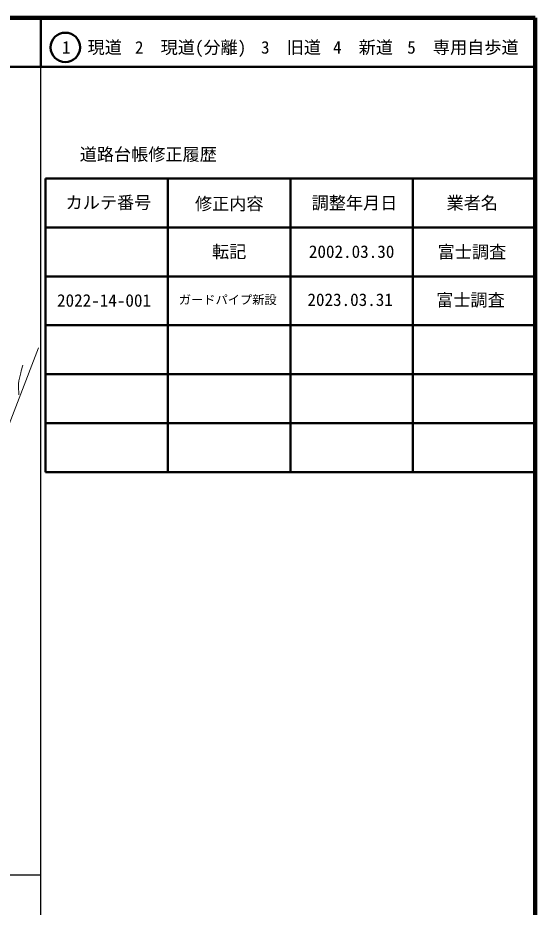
# Model space of a CAD drawing. Units: millimetres, scale not verified. Extents: x 40000 to 680000, y 20000 to 380000.
# Drawn here: x 574322 to 680000, y 198357 to 380000 of the extents above; entities that cross this region are included whole.
import ezdxf
from ezdxf.enums import TextEntityAlignment as Align

# ---------------------------------------------------------------- set-up
doc = ezdxf.new("R2010")
doc.units = ezdxf.units.MM
doc.header["$LTSCALE"] = 1000
for name, color, linetype, lineweight in [('M-BGD', 7, 'Continuous', 13), ('M-BMK-SRVR', 3, 'Continuous', 13), ('M-TTL', 2, 'Continuous', 140), ('M-TTL-BAND', 7, 'Continuous', 25), ('M-TTL-FRAM', 2, 'Continuous', 50), ('M-TTL-LINE', 7, 'Continuous', 50), ('M-TTL-TXT', 7, 'Continuous', 13)]:
    doc.layers.add(name, color=color, linetype=linetype, lineweight=lineweight)
doc.styles.add('ＭＳ ゴシック', font='')
doc.styles.get('ＭＳ ゴシック').set_extended_font_data('MS Gothic')

msp = doc.modelspace()

# ---------------------------------------------------------------- linework, layer by layer
at = {"layer": 'M-BGD'}
msp.add_open_spline([(575335, 309047), (575199, 308540), (575062, 308034), (574929, 307523), (574734, 306775), (574548, 306019), (574489, 305255), (574432, 304515), (574494, 303768), (574557, 303020)], degree=3, knots=[0, 0, 0, 0, 1, 1, 1, 2, 2, 2, 3, 3, 3, 3], dxfattribs=at)
at = {"layer": 'M-BMK-SRVR'}
msp.add_line((564907, 277184), (578549, 312609), dxfattribs=at)
at = {"layer": 'M-TTL'}
for p, q in [((680000, 380000), (40000, 380000)), ((680000, 20000), (680000, 380000))]:
    msp.add_line(p, q, dxfattribs=at)
at = {"layer": 'M-TTL-BAND'}
for p, q in [((579000, 20000), (579000, 370000)), ((40000, 205000), (579000, 205000))]:
    msp.add_line(p, q, dxfattribs=at)
at = {"layer": 'M-TTL-FRAM'}
for p, q in [((580000, 347197), (580000, 287197)), ((580000, 347197), (680000, 347197)), ((580000, 287197), (680000, 287197))]:
    msp.add_line(p, q, dxfattribs=at)
at = {"layer": 'M-TTL-LINE'}
for p, q in [((579000, 380000), (579000, 370000)), ((40000, 370000), (680000, 370000)), ((605000, 347197), (605000, 287197)), ((630000, 347197), (630000, 287197)), ((655000, 347197), (655000, 287197)), ((580000, 337197), (680000, 337197)), ((580000, 327197), (680000, 327197)), ((580000, 317197), (680000, 317197)), ((580000, 307197), (680000, 307197)), ((580000, 297197), (680000, 297197))]:
    msp.add_line(p, q, dxfattribs=at)
msp.add_circle((584031, 373958), 3000, dxfattribs=at)

# ---------------------------------------------------------------- texts
at = {"layer": 'M-TTL-TXT', "style": 'ＭＳ ゴシック'}
for s, height, p in [('1\u3000現道', 2566, (589448, 373958)), ('2\u3000現道(分離)', 2566, (609619, 373958)), ('3\u3000旧道', 2566, (630121, 373958)), ('4\u3000新道', 2566, (644824, 373958)), ('5\u3000専用自歩道', 2566, (665228, 373958)), ('道路台帳修正履歴', 2566, (600968, 352113)), ('カルテ番号', 2566, (592839, 342277)), ('修正内容', 2566, (617509, 342023)), ('調整年月日', 2566, (643089, 342197)), ('業者名', 2566, (667134, 342197)), ('転記', 2566, (617500, 332245)), ('2002.03.30', 2566, (642500, 332245)), ('富士調査', 2566, (667077, 332189)), ('2022-14-001', 2566, (591935, 322275)), ('ガードパイプ新設', 1833, (617202, 322427)), ('2023.03.31', 2566, (642202, 322427)), ('富士調査', 2566, (666779, 322371))]:
    msp.add_text(s, height=height, dxfattribs=at).set_placement(p, align=Align.MIDDLE_CENTER)

doc.saveas('drawing.dxf')
